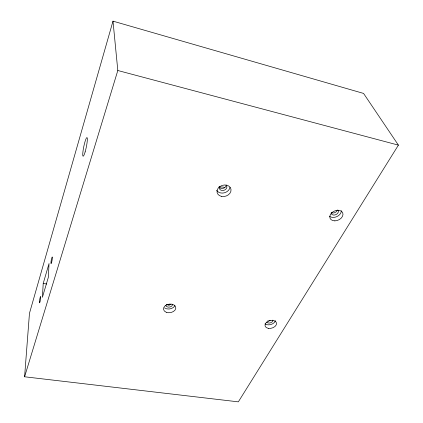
<?xml version="1.0" encoding="UTF-8"?>
<svg xmlns="http://www.w3.org/2000/svg" width="423" height="423" viewBox="0 0 423 423"><rect width="100%" height="100%" fill="white"/><g stroke="black" fill="none" stroke-linecap="round" stroke-linejoin="round"><path stroke-width="0.63" d="M43.22 283.431L42.411 297.311L48.344 277.298L49.036 263.534L43.22 283.431L46.742 283.997M24.592 376.782L29.467 313.311L112.999 21.15L363.569 93.425L398.408 145.131L238.339 401.85L24.592 376.782L117.811 70.504L112.999 21.15M117.811 70.504L398.408 145.131M174.921 305.665A6.16 4.288 -8.5 0 1 164.558 307.928M172.489 304.629A3.389 2.358 -8.5 0 1 169.364 307.077A3.389 2.358 -8.5 0 1 165.832 305.459M229.99 187.304A7.085 5.642 -16.4 0 1 224.079 192.877A7.085 5.642 -16.4 0 1 216.666 190.281M226.078 185.084A3.897 3.104 -16.4 0 1 223.624 190.403A3.897 3.104 -16.4 0 1 219.484 186.559M341.329 210.717A6.837 4.933 -23.9 0 1 336.962 216.56A6.837 4.933 -23.9 0 1 329.554 216.264M337.834 210.078A3.759 2.712 -23.9 0 1 335.83 214.657A3.759 2.712 -23.9 0 1 331.161 212.97M337.311 210.094A3.749 2.712 -24 0 1 331.368 212.674M226.284 185.274A3.881 3.098 -16.4 0 1 223.048 188.346A3.881 3.098 -16.4 0 1 218.982 186.908M171.035 304.148A3.373 2.358 -8.5 0 1 166.313 304.301M270.197 320.544A3.225 2.131 -15.1 0 1 269.398 320.793M268.573 320.898A3.225 2.131 -15.1 0 1 267.785 320.851M272.861 320.142A3.236 2.131 -15.1 0 1 270.434 322.828A3.236 2.131 -15.1 0 1 266.744 322.035M275.389 320.618A5.88 3.87 -15.1 0 1 271.027 324.452A5.88 3.87 -15.1 0 1 265.041 323.817M169.824 304.92A6.985 4.896 -8.5 0 1 168.031 304.962M219.119 187.32A8.021 6.35 -15.8 0 1 224.661 187.489M166.218 312.248A6.192 4.288 -8.5 0 0 175.799 308.224A6.192 4.288 -8.5 0 0 166.942 304.734A6.192 4.288 -8.5 0 0 166.218 312.248M268.346 328.354A5.911 3.87 -15 0 0 276.531 323.177A5.911 3.87 -15 0 0 267.405 321.692A5.911 3.87 -15 0 0 268.346 328.354M334.857 220.864A6.884 4.939 -23.8 0 0 342.72 212.859A6.884 4.939 -23.8 0 0 331.59 212.954A6.884 4.939 -23.8 0 0 334.857 220.864M221.388 196.367A7.133 5.658 -16.3 0 0 230.984 189.255A7.133 5.658 -16.3 0 0 219.696 186.691A7.133 5.658 -16.3 0 0 221.388 196.367M51.553 262.53A3.405 0.407 -79.6 0 0 52.336 257.01A3.405 0.407 -79.6 0 0 51.077 261.308A3.405 0.407 -79.6 0 0 51.553 262.53M39.931 301.932A3.257 0.37 -79.9 0 0 40.708 296.549A3.257 0.37 -79.9 0 0 39.566 300.452A3.257 0.37 -79.9 0 0 39.931 301.932M85.139 151.878A9.523 1.285 -78.3 0 0 86.985 137.57A9.523 1.285 -78.3 0 0 82.998 151.233A9.523 1.285 -78.3 0 0 85.139 151.878"/></g></svg>
